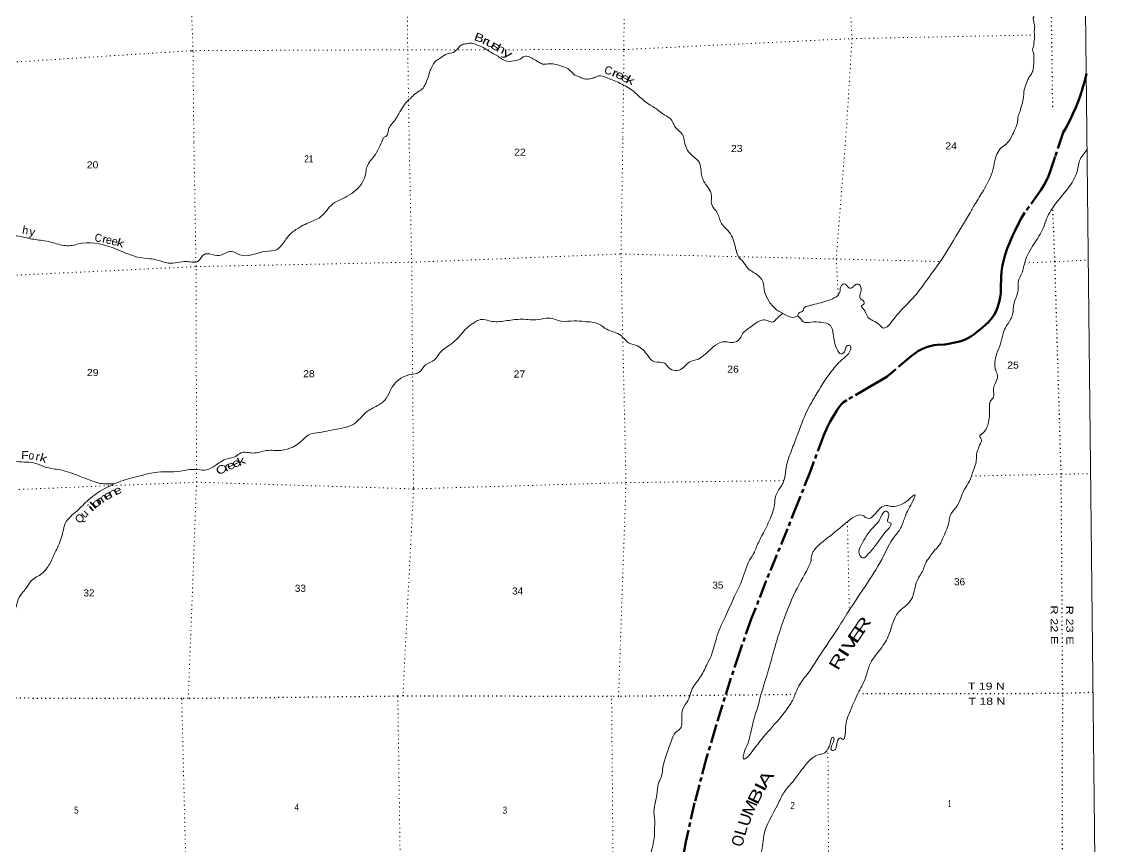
# Model space of a CAD drawing. Header units: feet. Extents: x -8 to 250644, y -192250 to 1368.
# Drawn here: x 223749 to 250644, y -153810 to -133394 of the extents above; entities that cross this region are included whole.
import ezdxf
from ezdxf.enums import TextEntityAlignment as Align

# ---------------------------------------------------------------- set-up
doc = ezdxf.new("R2010")
doc.units = ezdxf.units.FT
doc.header["$LTSCALE"] = 70
doc.linetypes.add('DOTTED', pattern=[1.5, 0.3, -1.2])
doc.linetypes.add('LONG_DASH_SHORT_DASH', pattern=[9.9, 6, -1.2, 1.5, -1.2])
for name, color, linetype, lineweight in [('11', 7, 'LONG_DASH_SHORT_DASH', 60), ('39', 7, 'Continuous', 13), ('4', 7, 'Continuous', 13), ('6', 7, 'DOTTED', 25), ('7', 7, 'DOTTED', 13)]:
    doc.layers.add(name, color=color, linetype=linetype, lineweight=lineweight)
doc.layers.add('41', color=7, linetype='Continuous')

msp = doc.modelspace()

# ---------------------------------------------------------------- linework, layer by layer
at = {"layer": '11'}
for points in [[(250126.43, -134675.32), (250102.43, -134789.65), (250012.92, -135106.77), (249966.04, -135259.25), (249863.16, -135514.77), (249790.24, -135677.12), (249719.91, -135820.81), (249620.29, -136031.94), (249554.56, -136135.81)], [(249554.56, -136135.81), (249351.67, -136730.12), (249233.8, -137075.39), (249184.28, -137218.44), (249138.38, -137325.55), (249081.97, -137432.74), (249000.7, -137563.5), (248600.53, -138117.27), (248505.08, -138276.14), (248351.16, -138576.72), (248296.2, -138693.52), (248233.52, -138835.73), (248164.07, -139011), (248106.45, -139191.93), (248050.82, -139419.75), (248031.27, -139520.37), (248020.89, -139603.08), (248015.05, -139691.43), (248009.44, -140018.94), (248003.14, -140116.54), (247990.13, -140215.37), (247966.41, -140335.74), (247925.69, -140473.87), (247883.05, -140574.5), (247839.34, -140653.83), (247776.36, -140743.31), (247688.8, -140840.65), (247641.42, -140885.97), (247547.99, -140967.88), (247419.88, -141073.54), (247335.92, -141136.67), (247259.64, -141187.54), (247187.88, -141228.92), (247120.84, -141261.63), (247020.43, -141300.44), (246910.73, -141331.95), (246710.29, -141372.58), (246710.29, -141372.58), (246620.93, -141383.7), (246428.07, -141394.24), (246354.8, -141403.08), (246253.16, -141426.15), (246188.46, -141445.02), (246107.67, -141473.66), (246064.22, -141491.85), (246001.74, -141522.12), (245952.45, -141550.1), (245905.06, -141581.19), (245842.06, -141629.88), (245819.41, -141648.31), (245793.92, -141669.22), (245392.66, -142007.81)], [(245392.66, -142007.81), (245188.96, -142175.8), (245023.39, -142280.34), (244767.17, -142422.24), (244194.03, -142762.9), (244110.8, -142815.95), (244065.64, -142853.3), (244005.15, -142922.65), (243939.45, -143022.12), (243781.75, -143293.31), (243702.99, -143444.81), (243618.43, -143634.18), (243299.14, -144494.98), (242980.1, -145307.6), (242187.26, -147256.56), (241832.28, -148164.36), (241537.71, -148988.26), (241319.5, -149647.48), (240946.85, -150846.83), (240716.95, -151618.3), (240420.94, -152730.59), (240203.63, -153696.28), (240031.15, -154626.69)]]:
    msp.add_lwpolyline(points, dxfattribs=at)
at = {"layer": '39'}
for points in [[(248316.38, -136146.83), (248334.22, -136104.44), (248362.04, -136049.91), (248393.71, -135969.18), (248423.29, -135874.36), (248424.77, -135793.79), (248436.43, -135731.29), (248483.93, -135608.18), (248509.39, -135499.28), (248540.93, -135398.41), (248560.45, -135305.65), (248575.65, -135168.62), (248587.13, -135077.92), (248620.73, -134983.08), (248650.3, -134888.26), (248687.99, -134803.46), (248749.75, -134706.46), (248795.49, -134621.62), (248813.02, -134532.91), (248820.52, -134448.28), (248823.96, -134359.64), (248825.29, -134256.91), (248818.65, -134164.3), (248791.9, -134075.83), (248821.52, -133989.06), (248821.07, -133920.59), (248840.65, -133837.91), (248841.98, -133733.17), (248837.02, -133592.21), (248844.48, -133501.54), (248827.91, -133431.13), (248819.45, -133368.74), (248808.91, -133296.29), (248826.84, -133268), (248790.38, -133233.96), (248778.16, -133211.87), (248753.8, -133181.79), (248733.82, -133204.05), (248719.96, -133238.36), (248697.68, -133218.34), (248699.36, -133167.98), (248678.77, -133097.6), (248671.91, -132972.77), (248682.91, -132809.57), (248685.85, -132644.4), (248684.83, -132489.32), (248690.21, -132388.59), (248716.02, -132334.07), (248729.71, -132273.57), (248721.38, -132231.32), (248723.05, -132178.95), (248753.03, -132146.56), (248756.78, -132104.25), (248748.39, -132053.94), (248747.98, -131991.51), (248779.38, -131868.48), (248802.05, -131642.78), (248800.87, -131463.54), (248783.65, -131294.45), (248734.23, -131125.53), (248678.68, -130942.55), (248612.96, -130745.53), (248540.98, -130512.28), (248483.45, -130335.35), (248432.36, -130218.81), (248433.87, -130142.27), (248403, -130039.72), (248398.41, -129955.15), (248411.91, -129864.45), (248418.78, -129685.16), (248411.44, -129487.82), (248394.09, -129298.59), (248348.63, -129119.58), (248337.81, -129004.84), (248343.41, -128938.35), (248381.11, -128855.57), (248450.93, -128758.52), (248494.53, -128655.56), (248483.82, -128556.93), (248452.95, -128454.38), (248365.2, -128273.59), (248326.04, -128134.83), (248280.98, -128016.24), (248280.5, -127943.74), (248342.71, -127915.21), (248432.98, -127866.38), (248490.81, -127783.49), (248518.22, -127666.53), (248533.68, -127569.77), (248543.25, -127493.19), (248530.73, -127426.79)], [(240145.66, -136236.66), (240105.68, -136168.89), (240042.88, -136108.8), (239949.68, -136016.66), (239890.55, -135902.17), (239803.21, -135783.82), (239635.44, -135677.97), (239503.93, -135575.96), (239259.32, -135418.17), (239038.7, -135234.06), (238858.53, -135079.95), (238698.88, -134984.13), (238537.29, -134900.41), (238379.86, -134836.81), (238236.54, -134775.15), (238039.02, -134737.94), (237930.6, -134780.82), (237834.14, -134805.51), (237703.35, -134812.26), (237582.3, -134770.61), (237418.71, -134688.92), (237313.34, -134582.74), (237149.75, -134501.04), (236952.11, -134445.71), (236787.02, -134440.56), (236648.13, -134441.31), (236551.18, -134391.48), (236409.73, -134309.66), (236339.03, -134271.78), (236191.97, -134254.44), (236125.86, -134303.14), (235991.32, -134352.2), (235778.09, -134373.49), (235634.75, -134309.81), (235521.51, -134231.87), (235323.53, -134124.18), (235184.06, -134036.31), (235018.54, -133966.71), (234891.45, -133925.1), (234766.73, -133937.85), (234654.17, -133962.63), (234580.13, -134029.49), (234526.16, -134088.19), (234444.06, -134153.08), (234293.3, -134186.12), (234124.91, -134291.75), (233986.63, -134385.15), (233916.95, -134502.34), (233857.4, -134629.54), (233831.85, -134724.34), (233768.53, -134889.84), (233714.95, -135006.94), (233602.89, -135108.25), (233466.64, -135203.64), (233408.66, -135264.38), (233320.6, -135341.39), (233206.81, -135485), (233089.28, -135672.94), (233003.69, -135820.43), (232901.86, -135945.85), (232848.08, -136032.74), (232820.71, -136155.75), (232766.88, -136234.58), (232700.72, -136275.22), (232693.74, -136313.81)], [(232693.74, -136313.8), (232600.16, -136524.67), (232474.76, -136730.87), (232291.5, -137013.97), (232270.32, -137150.99), (232189.3, -137368.95), (231813.18, -137715.81), (231412.05, -137942.09), (231280.24, -138096.01), (231114.22, -138254.19), (230815.14, -138389.16), (230634.59, -138485.05), (230406.18, -138647.7), (230234.55, -138866.31), (230060.6, -139040.65), (229795.08, -139080.78), (229151.3, -139163.88), (228941.29, -139080.84), (228643.97, -139179.57), (228406.11, -139145.04), (228265.22, -139154.09), (228127.44, -139318.11), (227845.63, -139332.2), (227380.74, -139369.73), (227108.37, -139295.19), (226920.87, -139262.31), (226660.87, -139227.93), (226095.62, -139026.66), (225238.78, -138879.8), (224921.06, -138940.44), (224570.26, -138880.55), (224302, -138818.05), (223959.31, -138766.15), (223578.21, -138692.38), (223346.65, -138694.04), (222955.93, -138682.73), (222470.65, -138684.18), (221693.33, -138677.65), (221389.47, -138705.99), (221099.25, -138669.81), (220710.51, -138654.47), (219898.18, -138537.49), (219531.25, -138473.68), (219272.7, -138360.8), (219024.27, -138253.88), (218893.01, -138242.74)], [(248316.38, -136146.83), (248146.78, -136415.78), (248016.62, -136519.36), (247851.87, -136856.67), (247809, -137058.26), (247575, -137569.16), (247365.99, -137912.82), (247232.77, -138153.29), (247031.71, -138480.8), (246498.18, -139348.09), (246153.12, -139815.5), (246009.55, -140015.79), (245715.93, -140354.02), (245348.31, -140763.22), (245212.53, -140925.21), (245106.19, -140980.32), (244998.88, -140896.55), (244709.57, -140705.38), (244599.39, -140500.87), (244554.6, -140430.74), (244614.68, -140384.02), (244593.94, -140299.63), (244527.17, -140253.81), (244543.86, -140050.4), (244498.52, -139903.79), (244401.87, -139904.48), (244313.81, -139981.59), (244241.33, -139982.11), (244135.94, -139886.25), (244059.67, -139921.01), (244018.56, -140088.36), (243750.14, -140287.53), (243348.23, -140403.11), (243251.73, -140425.94), (243127.29, -140483.19), (243109.58, -140541.68), (243011.34, -140602.77), (242977.55, -140665.41), (243038.47, -140737.43), (243111.57, -140823.46), (243298.9, -140832.19), (243558.69, -140836.37), (243784.79, -140917.28), (243854.76, -141130.14), (243948.06, -141509.89), (244047.47, -141615.86), (244133.73, -141568.95), (244193.1, -141421.59), (244269.61, -141421.05), (244280.36, -141517.58), (244108.69, -141730.15), (243806.92, -142054.35), (243408.5, -142665.05), (243167.98, -143107.56), (243027.55, -143466.84), (242946.46, -143674.73), (242802.17, -144058.19), (242697.74, -144382.99), (242602.23, -144830.51), (242538.51, -144931.6), (242433.15, -145125.58), (242396.5, -145353.29), (242290.23, -145702.26), (242099.69, -146094.1), (241956.8, -146390.99), (241899.39, -146530.28), (241781.98, -146728.37), (241576.39, -147269.27), (241383.9, -147671.18), (241175.78, -148139.63), (241050.74, -148398.16), (240957.93, -148656.46), (240826.15, -149100.21), (240720.98, -149320.35), (240552.01, -149631.52), (240342.87, -149955.06), (240275.83, -150156.82), (240154.38, -150352.92), (240099.74, -150598.87), (240106.91, -150759.84), (240067.55, -150888.94), (239949.45, -150988.41), (239844.21, -151198.49), (239635.44, -151860.17), (239596.73, -152081.85), (239519.55, -152273.62), (239485.1, -152527.47), (239438.34, -152749.21), (239416.19, -153035.19), (239433.21, -153163.88), (239422.84, -153405.49)], [(240145.66, -136236.66), (240246.37, -136578.82), (240406.65, -136748.76), (240516.11, -136850.63), (240601.33, -137228.43), (240727.88, -137469.06), (240831.84, -137647.45), (240843.84, -137921.11), (240980.18, -138123.42), (241086.76, -138388.35), (241241.01, -138560.35), (241424.98, -138947.5), (241546.02, -139264.66), (241610.87, -139322.57), (241726.82, -139488.8), (241955.49, -139648.19), (242109.77, -139824.22), (242153.86, -140079.52), (242266.34, -140324.28), (242459.11, -140532.24), (242705.71, -140665.33), (242849.04, -140716.64), (242981.38, -140673.71)], [(250139.35, -136566.62), (249956.02, -136839.65), (249903.3, -137073.51), (249710.76, -137467.38), (249247.82, -138066.46), (249140.59, -138278.57), (249055.58, -138502.59), (248824.81, -138900.76), (248691.45, -139121.1), (248608.3, -139322.97), (248525.84, -139621.45), (248446.59, -139805.18), (248422.6, -140115.32), (248333.69, -140355.47), (248295.45, -140643.57), (248253.92, -140750.55), (248118.57, -140974.93), (248002.39, -141346.11), (247855.34, -141908.73), (247878.29, -142021.28), (247923.54, -142155.81), (247856.61, -142373.67), (247825.32, -142504.72), (247824.53, -142677.83), (247794.72, -142734.4), (247750.75, -142781), (247725.8, -142954.28), (247690.31, -143347.03), (247539.05, -143597.69), (247483.08, -143656.46), (247521.81, -143722.61), (247500.48, -143839.5), (247401.99, -144150.17), (247394.89, -144285.08), (247322, -144513.04), (247227.17, -144771.35), (247109.75, -144967.43), (246901.46, -145413.74), (246753.9, -145618.08), (246722.72, -145765.24), (246586.46, -146144.61), (246487.17, -146342.57), (246327.38, -146526.88), (246241.68, -146652.28), (246136.07, -146810.03), (246088.7, -146945.22), (245931.66, -147234.17), (245882.45, -147393.53), (245815.78, -147647.62), (245754.1, -147752.72), (245470.02, -148016.41), (245386.35, -148143.81), (245218.47, -148607.95), (244989.47, -148971.88), (244754.33, -149321.77), (244661.77, -149616.3), (244491.16, -149979.81), (244255.24, -150504.82), (244161.21, -150875.84), (244078.62, -151156.21), (244034.12, -151128.35), (243986.01, -151158.88), (243934.75, -151314.23), (243891.21, -151421.22), (243816.77, -151431.81), (243843.71, -151254.5), (243867.04, -151135.58), (243842.69, -151109.58), (243781.34, -151260.98), (243727.84, -151384.14), (243644.06, -151497.45), (243495.36, -151540.78), (243224.85, -151729.9), (243071.15, -151920.2), (242865.67, -152193.39), (242634.09, -152476.83), (242481.12, -152771.79), (242136.17, -153539.11), (242103.86, -153811.06), (242031.47, -154111.48), (241938.69, -154659.62), (241881.16, -155352.43), (241885.73, -155428.88), (241987.3, -155554.96), (242006.19, -155663.51), (241992.27, -155687.77), (241928.39, -155766.72), (241953.12, -155847.06), (241978.03, -155953.56), (242026.69, -155999.5), (242082.62, -155936.71)], [(242603.63, -140618.4), (242478.58, -140723.31), (242332.36, -140833.04), (242215.26, -140789.6), (242094.39, -140782.41), (241809.63, -140949.49), (241599.53, -141138.18), (241563.78, -141208.88), (241407.57, -141328.75), (241113.52, -141320.78), (240882.84, -141447.22), (240682.75, -141627.78), (240512.42, -141745.74), (240281.42, -141825.88), (240111.36, -141982.08), (239948.61, -142031.55), (239772.87, -141954.3), (239671.43, -141846.34), (239427.56, -141815.87), (239261.36, -141662.07), (239007.96, -141422.35), (238783.87, -141341.42), (238597.37, -141165.63), (238241.86, -141009.16), (238043.63, -140881.75), (237688.77, -140817.86), (237434.94, -140801.56), (237112.8, -140807.88), (236816.25, -140731.5), (236548.69, -140767.62), (236141.88, -140760.46), (235775.65, -140795.28), (235407.28, -140814.01), (235072.78, -140780.16), (234954.45, -140847.43), (234858.22, -140908.5), (234558.39, -141222.62), (234358.23, -141393.12), (234082, -141626.56), (233978.27, -141766.18), (233753.62, -141890.57), (233607.87, -142066.72), (233342.58, -142139.06), (232900.02, -142486.4), (232774.84, -142724.8), (232596.72, -142879.04), (232313.93, -143040.07), (231957.81, -143366.67), (231551.85, -143480.26), (231063.2, -143574.33), (230848.12, -143628.19), (230716.05, -143745.88), (230172.2, -144007.39), (229811.79, -144011.97), (229475.94, -144072.74), (229177.9, -144070.84), (229049.63, -144156.29), (228844.65, -144214.11), (228684.08, -144287.72), (228278.8, -144497.93), (228043.06, -144477.47), (227678.92, -144524.35), (227040.8, -144553.05), (226713.12, -144629.86), (226202.66, -144772.38), (225811.24, -144948.28), (225406.48, -145230.94), (225114.45, -145508.77), (224828.67, -145816.75), (224767.73, -146026.52), (224631.55, -146417.97), (224615.67, -146450.29), (224443.07, -146815.83), (224249.46, -147058.75), (223994.92, -147227.62), (223857.33, -147419.82), (223691.73, -147636.37), (223521.96, -148118.63), (223370.05, -148278.72), (223109.1, -148395.31), (222958.76, -148490.99), (222771.63, -148796.25), (222425.53, -149116.74), (222287.95, -149308.94), (222147.06, -149603.81), (222010.68, -149681.26), (221620.26, -149714.24), (221325.3, -149861.27), (221052.32, -149985.99), (220679.96, -150008.78), (220434.1, -150266.15)], [(226053.46, -144826), (225774.2, -144835.82), (225467.56, -144755.49), (225104.11, -144615.17), (224652.11, -144481.53), (224331.5, -144419.41), (224101.31, -144330.47), (223627.74, -144279.51), (223133.09, -144093.83), (222764.11, -144026.02), (222222.33, -144009.76), (221841.68, -144000.39), (221597.81, -143969.93), (221396.67, -144001.56), (221131.2, -144047.73), (220754.29, -143998.09), (220375.53, -143970.6), (220093.46, -143948.46), (219802.39, -143791.52), (219544.27, -143739.02), (219262.52, -143761.16), (219122.28, -143862.8), (218949.54, -143979.04)], [(242043.51, -150114.02), (242230.49, -149502.81), (242566.82, -148369.23), (242923.11, -147497.17), (243272.76, -146824.42), (243298.49, -146759.82), (243313.74, -146638.95), (243661.14, -146217.81), (244159.67, -145811.7), (244609.45, -145631.37), (244656.02, -145667.27), (244702.49, -145689.07), (244964.91, -145495.99), (245167.43, -145373.78), (245286.37, -145393.06), (245461.42, -145373.69), (245666.11, -145273.61), (245810.22, -145149.8), (245876.35, -145105.05), (245840.96, -145226.07), (245632.52, -145650.24), (245523.78, -145934.81), (245352.24, -146165.49), (245101.74, -146622.17), (244701.7, -147287.23), (244227.51, -148003.13), (243948.72, -148445.92), (243436.63, -149212.42), (243225.44, -149531.94), (243017.98, -149809.17), (242930.76, -150005.04), (242809.71, -150257.5), (242574.43, -150587.26), (242129.02, -151101.68), (241849.64, -151459.94), (241705.76, -151615.95), (241637.52, -151648.64), (241628.82, -151556.11), (241713.76, -151324.04), (241894.2, -150642.43), (242008.42, -150277.3), (242043.51, -150114.02)], [(245030.17, -146181.88), (245167.85, -146003.77), (245247.83, -145922.69), (245281.27, -145811.75), (245208.54, -145778.05), (245213.92, -145683.41), (245219.01, -145548.52), (245170.42, -145512.64), (245008.73, -145713.06), (244827.04, -145931.73), (244550.1, -146350.35), (244501.39, -146582.17), (244580.55, -146670.17), (244730.82, -146564.43), (244858.65, -146416.59), (245030.17, -146181.88)], [(239422.84, -153405.49), (239421.93, -153562.49), (239347.98, -153925.32), (239237.4, -154519.88), (239269.89, -154843.71), (239267.24, -155038.96), (239286.83, -155246.14), (239346.26, -155392.65), (239343.67, -155595.96), (239311.98, -155956.47), (239323.2, -156119.43), (239345.79, -156181.66), (239348.36, -156260.14), (239370.24, -156507.56), (239422.3, -156750.73), (239449.4, -156881.37), (239444.06, -156980.03), (239437.11, -157137.08), (239488.18, -157239.37), (239511.68, -157430.41), (239620.53, -157731.55), (239841.19, -158182.86), (239894.89, -158373.69), (239964.99, -158604.66), (239996.41, -158777.53), (240064.48, -159006.5), (240173.6, -159345.88), (240355.89, -159781.36), (240476.57, -160046.18), (240817.48, -160701.93), (240931.08, -160819.87), (241004.62, -160968.29), (241075.97, -161092.58), (241168.23, -161325.4), (241523.67, -161757.63), (241871.29, -162222.11), (242094.61, -162480.17), (242244.35, -162583.76), (242745.17, -163071.31), (243175.04, -163492.94), (243329.26, -163660.91), (243635.71, -163998.89), (243751.17, -164094.68), (243780.24, -164219.26), (243825.76, -164392.04), (243909.2, -164516.23), (243922.29, -164659.05), (243967.54, -164793.58), (244028.57, -164881.71), (244035.51, -165008.46), (244059.05, -165205.55), (244089.42, -165229.48), (244104.18, -165323.98), (244106.62, -165384.34), (244115.45, -165492.97), (244251.2, -165896.57), (244309.74, -166202.1), (244399.71, -166396.69), (244659, -166900.05), (244881.95, -167389.58), (244901.28, -167560.53), (244867.36, -167605.05), (244825.49, -167663.72), (244878.15, -167707.63), (245005.31, -167748.99), (245040.13, -167833.28), (245058.8, -167909.63), (245083.64, -168006.06), (245100.6, -168126.71), (245113.46, -168237.32), (245259.28, -168640.85), (245274.35, -168777.61), (245350.58, -169022.63), (245473.44, -169311.59), (245554.85, -169433.79), (245650.8, -169618.28), (245674.02, -169771.09), (245749.54, -169913.45), (245807.11, -170082.12), (245804.65, -170303.54), (245836.13, -170484.47), (245925.04, -170813.93), (245908.46, -171031.43), (245948.04, -171218.33), (246066.81, -171499.27), (246158.39, -171921.3), (246206.55, -172182.62), (246255.83, -172317.13), (246489.61, -172629.45), (246581.2, -172767.68), (246742.34, -173060.4)]]:
    msp.add_spline(points, degree=3, dxfattribs=at)
at = {"layer": '4'}
msp.add_lwpolyline([(0, -0.01), (31078.95, 21.37), (62157.81, 85.49), (93236.57, 192.37), (124315.15, 341.99), (155393.5, 534.37), (186473.05, 772.71), (217549.25, 1047.36), (248626.55, 1367.98), (250643.68, -181929.51), (219314.24, -182252.73), (187984.4, -182532.85), (156654.22, -182769.89), (125323.73, -182963.82), (93993, -183114.66), (62662.1, -183222.4), (31331.08, -183287.03), (0, -183308.59)], close=True, dxfattribs=at)
msp.add_lwpolyline([(0, -0.01), (31078.95, 21.37), (62157.81, 85.49), (93236.57, 192.37), (124315.15, 341.99), (155393.5, 534.37), (186473.05, 772.71), (217549.25, 1047.36), (248626.55, 1367.98), (250643.68, -181929.51), (219314.24, -182252.73), (187984.4, -182532.85), (156654.22, -182769.89), (125323.73, -182963.82), (93993, -183114.66), (62662.1, -183222.4), (31331.08, -183287.03), (0, -183308.59)], close=True, dxfattribs=at)
at = {"layer": '6'}
for points in [[(249294.44, -135499.08), (249268.64, -133720.8), (249198.5, -128875.34)], [(249464.62, -168224.93), (249473.3, -165996.19), (249496.21, -160688.33), (249528.97, -155348.19), (249539.74, -150030.35), (249501.35, -144596.12), (249345.39, -139335.83), (249292.56, -137996.33)], [(242912.57, -150053.94), (238535.62, -150098.78), (238362.49, -150104.04), (233191.33, -150088.6), (233066.53, -150095.53), (227875.76, -150154.7), (227714.62, -150147.8), (222585.84, -150146.14), (222450.92, -150145.09), (219004.85, -150121.08)], [(250291.02, -150000.29), (249539.74, -150030.35), (244497.41, -150035.36)]]:
    msp.add_lwpolyline(points, dxfattribs=at)
at = {"layer": '7'}
for p, q in [((238642.63, -136252.99), (238658.82, -134911.25)), ((244205.97, -145779.59), (244250.9, -147946.43))]:
    msp.add_line(p, q, dxfattribs=at)
for points in [[(228013.12, -136362.11), (227992.32, -134119.34), (227805.72, -128706.54), (227691.07, -123827.07), (227773.82, -118356.42), (227675.51, -112900.85), (227679.77, -107736.76), (227772.57, -102570.19), (227806.76, -97365.66), (227752.38, -95886.28)], [(243652.66, -99896.96), (243702.38, -102154.11), (243593.43, -107620.87), (243656.56, -112931.62), (243713.9, -118278.66), (243546.06, -123361.05), (244030.61, -128778.29), (244319.38, -133811.9), (244171.82, -136194.27)], [(238661.79, -134664.87), (238668.8, -134084.01), (238686.41, -128809.08), (238262.96, -123498.25), (238334.47, -118154.55), (238287.45, -112845.73), (238266.38, -107504.54), (238261.47, -102171.32), (238258.03, -100460.62)], [(233033.87, -100945.15), (233050.31, -102229.59), (233002.9, -107565.1), (232998.05, -112944.7), (232950.93, -118324.52), (233019.7, -123572.81), (233253.1, -128755.75), (233312.35, -134088.68), (233347.13, -136307.98)], [(235809.55, -134086.53), (238668.8, -134084.01), (244319.38, -133811.9), (248841.69, -133723.17)], [(218852.82, -134332.05), (222686.33, -134450.02), (227949.99, -134111.51), (233302.29, -134088.74), (235334.88, -134086.94)], [(233347.13, -136307.98), (233409.46, -139348.87), (233457.15, -144960.16), (233191.33, -150088.6)], [(238535.62, -150098.78), (238719.74, -144805.87), (238595.18, -139144.81), (238642.63, -136252.99)], [(244168.53, -136232.82), (243930.21, -139267.78), (243974.63, -140133.6)], [(227875.76, -150154.7), (228081.55, -144795.21), (228067.97, -139451.38), (228013.12, -136362.11)], [(218902.66, -139508.33), (222785.97, -139708.45), (228068.01, -139457.42), (233409.46, -139348.87), (238595.18, -139144.81), (243930.21, -139267.78), (246508.27, -139331.84)], [(248595.26, -139364.16), (249345.39, -139335.83), (250174.49, -139294.92)], [(247277.16, -144642.28), (249501.35, -144596.12), (250232.71, -144586.09)], [(218953.94, -144833.25), (222736.85, -145012.48), (228081.55, -144795.21), (233457.15, -144960.16), (238719.74, -144805.87), (242628.81, -144756.18)], [(228060.66, -182033.79), (228019.44, -176768.65), (227974.01, -171477.38), (227781, -166102.62), (227918.86, -160818.09), (227843.28, -155535.09), (227714.62, -150147.8)], [(233066.53, -150095.53), (233145.2, -155531.48), (233208.81, -160830.68), (233195.79, -166114.32), (233422.7, -171442.54), (233583.34, -176509.57), (233400.85, -182031.93)], [(238676.09, -181958.06), (238777.82, -176689.9), (238633.68, -171393.29), (238543.73, -166070.13), (238463.81, -160742.87), (238410.17, -155429.52), (238362.49, -150104.04)], [(243723.03, -151394.26), (243744.3, -155425.68), (243756.57, -156111.4)]]:
    msp.add_lwpolyline(points, dxfattribs=at)

# ---------------------------------------------------------------- texts
at = {"layer": '41'}
for s, height, rotation, width, p in [('B', 200, 340.097, 1.35, (235051.31, -133881.41)), ('r', 200, 335.864, 1.45, (235197.47, -133952.63)), ('u', 200, 333.299, 1.55, (235326.06, -134012.72)), ('s', 200, 336.428, 1.55, (235451.37, -134084.6)), ('h', 200, 335.934, 1.4, (235583.51, -134155.85)), ('y', 200, 328.056, 1.65, (235735.43, -134258.21)), ('r', 200, 336.794, 1.45, (238408.98, -134754)), ('e', 200, 333.929, 1.35, (238527.98, -134802.09)), ('e', 200, 331.585, 1.45, (238660.18, -134871.74)), ('k', 200, 334.757, 1.5, (238788.44, -134932.87)), ('y', 200, 347.953, 1.05, (223988.96, -138692.18)), ('C', 200, 351.162, 0.9, (225630.81, -138844.2)), ('r', 200, 348.289, 1.1, (225779.47, -138871.24)), ('e', 200, 345.766, 1.05, (226031.23, -138927.19)), ('k', 200, 341.892, 1.3, (226167.75, -138966.08)), ('F', 200, 357.667, 1.15, (223825.31, -144223.17)), ('o', 200, 350.261, 0.95, (223974.11, -144232.15)), ('r', 200, 348.072, 1.1, (224127.75, -144254.3)), ('k', 200, 342.219, 1.3, (224258.47, -144291.18)), ('C', 200, 29.616, 1.3, (228736.76, -144568.24)), ('r', 200, 25.088, 1.5, (228862.12, -144513.53)), ('e', 200, 24.169, 1.3, (228966.54, -144466.32)), ('e', 200, 25.127, 1.35, (229099.82, -144406.08)), ('k', 200, 23.626, 1.45, (229226.43, -144361.08)), ('e', 200, 23.742, 1.3, (226161.49, -145084.82)), ('o', 200, 39.996, 1.8, (225660.53, -145377.06)), ('m', 200, 33.982, 1.4, (225783.34, -145295.31)), ('e', 200, 30.691, 1.5, (225927.26, -145205.02)), ('n', 200, 27.924, 1.55, (226044.35, -145140.68)), ('i', 200, 42.772, 1.8, (225525.74, -145503.45)), ('l', 200, 42.772, 1.75, (225588.63, -145440.64)), ('R', 288, 56.641, 1.55, (244696.46, -148414.84)), ('E', 288, 56.26, 1.75, (244546.33, -148638.92)), ('V', 288, 55.878, 1.55, (244390.95, -148854.55)), ('I', 288, 57.497, 1.8, (244233.35, -149085.45)), ('R', 288, 59.115, 1.45, (244072.55, -149303.3)), ('A', 288, 56.513, 1.55, (242296.41, -152215.6)), ('B', 288, 63.912, 1.5, (242057.29, -152629.02)), ('I', 288, 63.202, 1.6, (242173.55, -152401.41)), ('M', 288, 66.912, 1.15, (241915.31, -152910.17)), ('U', 288, 73.31, 1.1, (241805.61, -153191.68)), ('O', 288, 76.191, 0.9, (241633.68, -153704.67)), ('L', 288, 74.336, 1.15, (241703.05, -153452.86))]:
    msp.add_text(s, height=height, rotation=rotation, dxfattribs=dict(at, width=width)).set_placement(p, align=Align.CENTER)
for s, rotation, p in [('C', 345.943, (238261.32, -134695.82)), ('h', 350.453, (223824.55, -138653.03)), ('e', 348.289, (225893.37, -138891.21)), ('u', 44.373, (225366.88, -145645.08)), ('Q', 42.888, (225251.71, -145763.42))]:
    msp.add_text(s, height=200, rotation=rotation, dxfattribs=at).set_placement(p, align=Align.CENTER)
at = {"layer": '6'}
for s, rotation, width, p in [('R 22 E', 270.405, 1.35, (249243.12, -148329.5)), ('R 23 E', 270.405, 1.35, (249627.78, -148336.37)), ('T 19 N', 0.057, 1.3, (247647.86, -149932.23)), ('T 18 N', 0.057, 1.3, (247662.06, -150307.21))]:
    msp.add_text(s, height=175, rotation=rotation, dxfattribs=dict(at, width=width)).set_placement(p, align=Align.CENTER)
at = {"layer": '7'}
for s, width, p in [('22', 1.1, (235949.1, -136711.71)), ('23', 1.1, (241320.27, -136619.76)), ('24', 1.1, (246632.61, -136554.09)), ('20', 1.1, (225360.61, -137026.2)), ('21', 0.85, (230750.16, -136875.2)), ('29', 1.1, (225365.23, -142165.89)), ('26', 1.1, (241228.36, -142084.01)), ('25', 1.1, (248165.67, -141982.73)), ('28', 1.1, (230720.99, -142196.04)), ('27', 1.1, (235936.2, -142203.3)), ('33', 1.05, (230517.1, -147509.18)), ('35', 1.05, (240859.34, -147432.11)), ('36', 1.05, (246847.41, -147347.74)), ('32', 1.05, (225278.24, -147623.98)), ('34', 1.05, (235897.71, -147577.2)), ('4', 0.85, (230509.08, -152929.65)), ('2', 0.85, (242792.43, -152886.44)), ('1', 0.4, (246703.07, -152837.31)), ('5', 0.85, (225047.26, -153001.38)), ('3', 0.85, (235663.45, -153004.77))]:
    msp.add_text(s, height=175, dxfattribs=dict(at, width=width)).set_placement(p)

doc.saveas('drawing.dxf')
